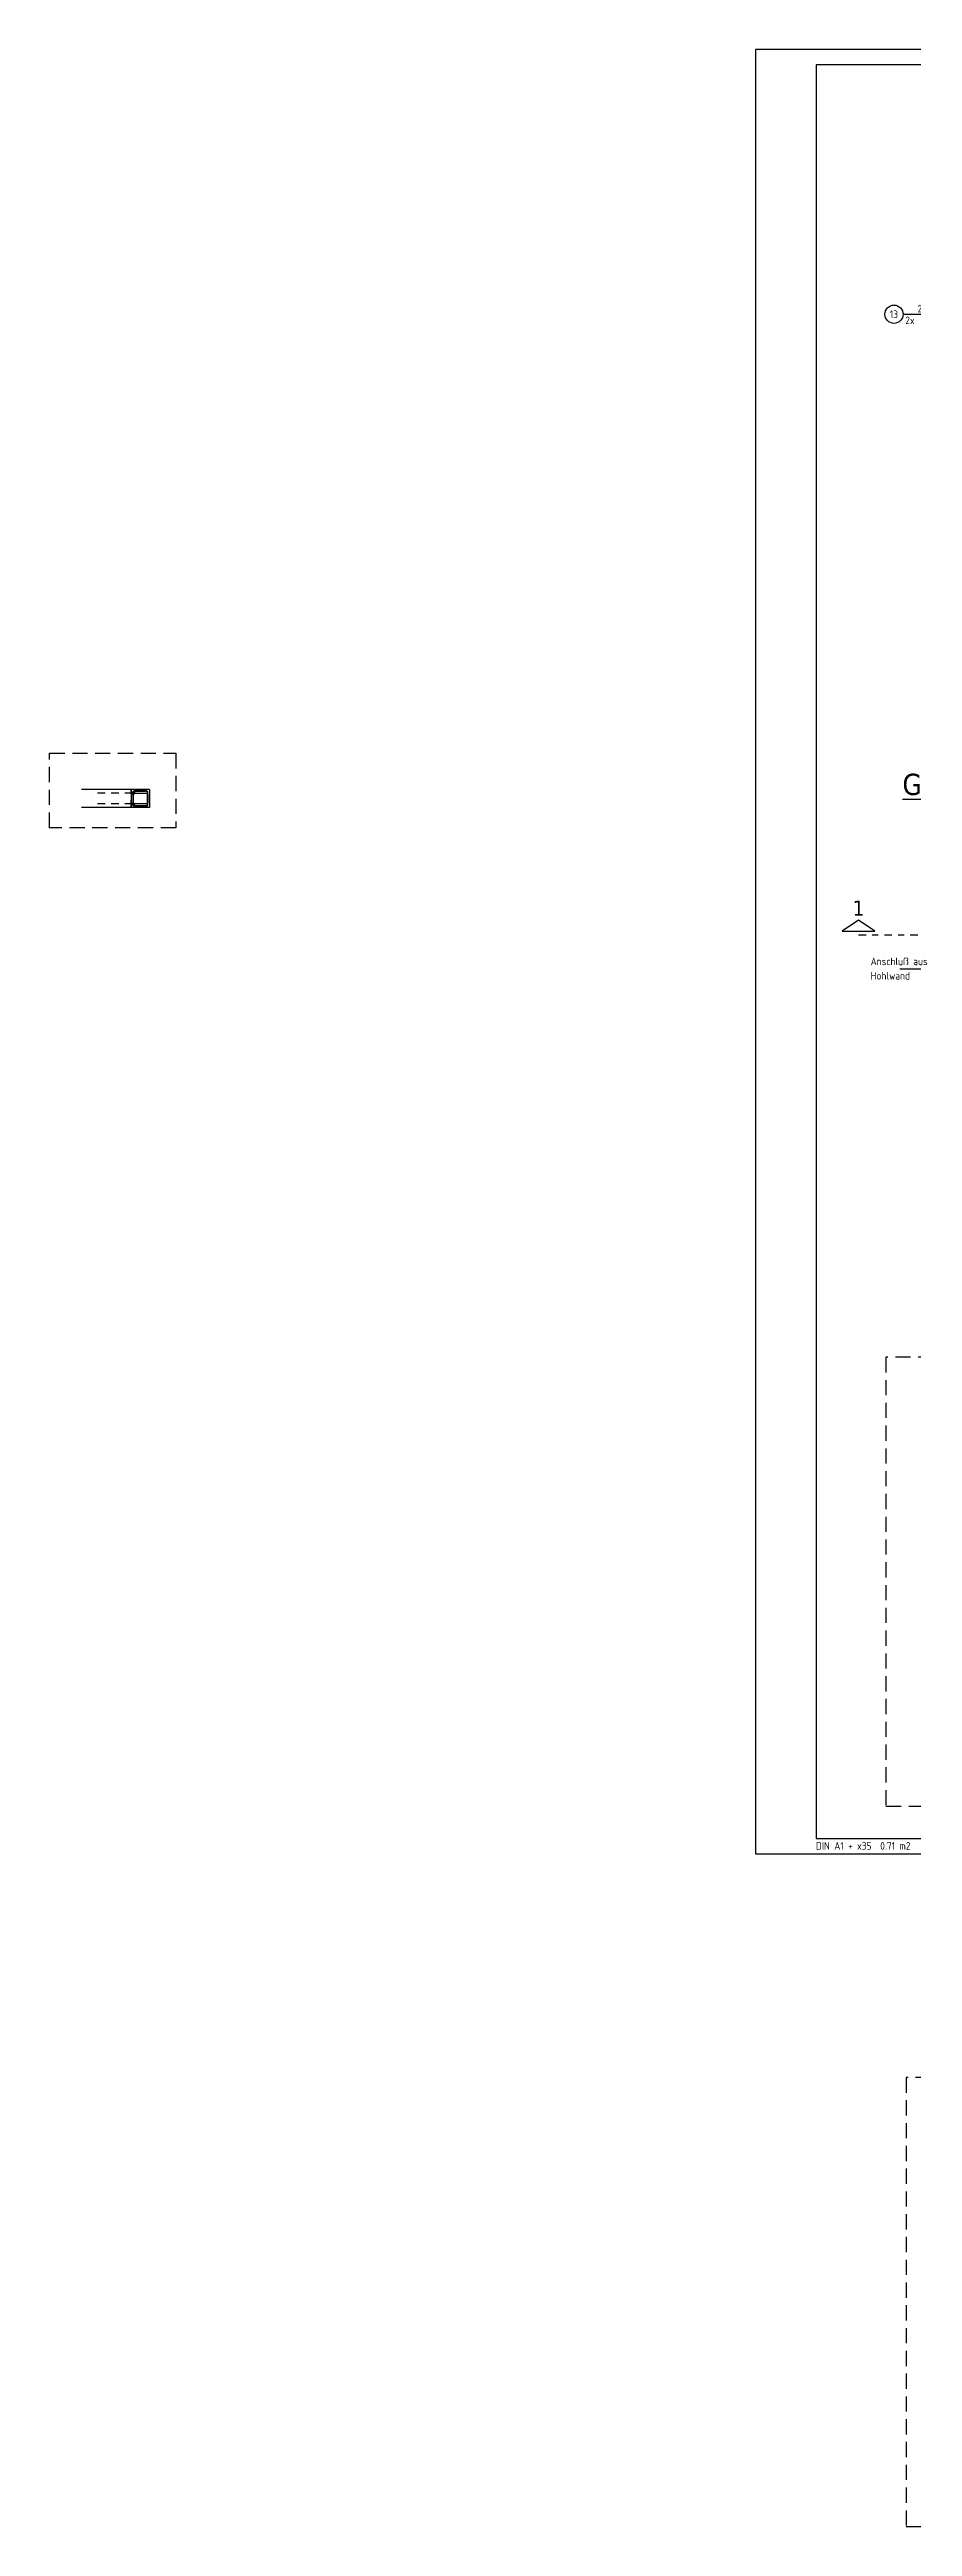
# Model space of a CAD drawing. Extents: x 28 to 142, y -30 to 32.
# Drawn here: x 28.34 to 42.54, y -30.09 to 10.69 of the extents above; entities that cross this region are included whole.
import ezdxf
from ezdxf.enums import TextEntityAlignment as Align

# ---------------------------------------------------------------- set-up
doc = ezdxf.new("R2010")
doc.units = 0
doc.header["$LTSCALE"] = 0.5
for name, pattern in [('AUSGEZOGEN', [1000.01, 1000, 0.01]), ('HIDDEN', [0.375, 0.25, -0.125]), ('HIDDEN2', [0.187, 0.125, -0.062]), ('STRICHLINIE', [0.75, 0.5, -0.25]), ('STRICHPUNKT2', [0.55, 0.25, -0.125, 0.05, -0.125]), ('VERDECKT', [0.375, 0.25, -0.125])]:
    doc.linetypes.add(name, pattern=pattern)
for name, color, linetype in [('AFU', 7, 'Continuous'), ('BETON', 7, 'Continuous'), ('DETAIL', 7, 'Continuous'), ('HILFE', 7, 'Continuous'), ('LENTON', 7, 'Continuous'), ('RAHMEN', 7, 'Continuous'), ('RND', 7, 'Continuous'), ('SCHNITTE', 7, 'Continuous'), ('TEXT', 7, 'Continuous'), ('VERDECKT', 7, 'Continuous')]:
    doc.layers.add(name, color=color, linetype=linetype)
doc.layers.add('NOPLOT', color=7, linetype='Continuous', plot=False)
doc.styles.add('helv', font='tahoma.ttf')
doc.styles.add('txt', font='isocp.shx')
doc.linetypes.add('AFU_50K', pattern='A,0.15,["/",Standard,S=0.2,R=0,X=-0.01,Y=-0.1],0.07,["/",Standard,S=0.2,R=0,X=-0.01,Y=-0.1],0.15', length=0.37)

# ---------------------------------------------------------------- blocks, each defined once
blk = doc.blocks.new('RND_LEI')
at = {"layer": 'RND', "color": 7, "linetype": 'Continuous'}
blk.add_line((1.022, 0.066), (1.19, 0.27), dxfattribs=at)
for centre, radius in [((0, 0), 0.3), ((1.106, 0.168), 0.075)]:
    blk.add_circle(centre, radius, dxfattribs=at)
at = {"layer": 'RND', "color": 7, "linetype": 'Continuous', "style": 'txt'}
blk.add_attdef('POSL', text='', height=0.25, dxfattribs=at).set_placement((0, 0), align=Align.MIDDLE)
blk.add_attdef('ANZ', text='', height=0.25, dxfattribs=at).set_placement((0.931, 0.057), align=Align.RIGHT)
for tag, p in [('DUM', (1.253, 0.057)), ('ABSTD', (1.674, 0.057)), ('POSTXT', (0.374, -0.327))]:
    blk.add_attdef(tag, p, '', height=0.25, dxfattribs=at)
blk = doc.blocks.new('SCHN-1')
at = {"layer": 'SCHNITTE', "color": 5, "linetype": 'Continuous'}
blk.add_lwpolyline([(0.54, 0.125), (0, 0.485), (-0.54, 0.125)], close=True, dxfattribs=at)
at = {"layer": 'SCHNITTE', "color": 6, "linetype": 'Continuous', "style": 'helv'}
blk.add_attdef('SCHN-1', text='', height=0.5, dxfattribs=at).set_placement((0, 0.635), align=Align.CENTER)
blk = doc.blocks.new('A1-35-0')
at = {"layer": 'RAHMEN'}
for p, q in [((118.9, 59.4), (0, 59.4)), ((0, 59.4), (0, 0)), ((0, 0), (118.9, 0))]:
    blk.add_line(p, q, dxfattribs=at)
at = {"layer": 'RAHMEN', "color": 5}
for p, q in [((118.4, 58.9), (2, 58.9)), ((2, 58.9), (2, 0.5)), ((2, 0.5), (118.4, 0.5))]:
    blk.add_line(p, q, dxfattribs=at)
at = {"layer": 'RAHMEN', "color": 7, "style": 'txt'}
blk.add_text('DIN A1 + x35  0.71 m2', height=0.25, dxfattribs=at).set_placement((1.989, 0.133))

msp = doc.modelspace()

# ---------------------------------------------------------------- linework, layer by layer
at = {"layer": 'AFU', "color": 8, "linetype": 'AFU_50K'}
msp.add_line((29.6818, -1.4903), (29.6818, -1.7903), dxfattribs=at)
at = {"layer": 'BETON', "color": 6, "linetype": 'AUSGEZOGEN'}
for p, q in [((29.9818, -1.4903), (28.8629, -1.4903)), ((29.9818, -1.7903), (28.8629, -1.7903))]:
    msp.add_line(p, q, dxfattribs=at)
at = {"layer": 'BETON', "color": 6, "linetype": 'AUSGEZOGEN', "lineweight": -2}
msp.add_line((29.9818, -1.4903), (29.9818, -1.7903), dxfattribs=at)
at = {"layer": 'DETAIL', "color": 102, "linetype": 'STRICHLINIE'}
for points in [[(28.3381, -2.1209), (28.3381, -0.8945), (30.4168, -0.8945), (30.4168, -2.1209)], [(42.1019, -10.8378), (42.1019, -18.2282), (47.7577, -18.2282), (47.7577, -10.8378)], [(42.4352, -22.6951), (42.4352, -30.0855), (48.091, -30.0855), (48.091, -22.6951)]]:
    msp.add_lwpolyline(points, close=True, dxfattribs=at)
at = {"layer": 'HILFE', "color": 102, "linetype": 'AUSGEZOGEN'}
msp.add_line((42.3295, -4.445), (43.3872, -4.445), dxfattribs=at)
at = {"layer": 'LENTON', "color": 102}
for p, q in [((29.6826, -1.544), (29.6826, -1.5376)), ((29.6826, -1.5376), (29.6837, -1.5376)), ((29.6826, -1.542), (29.6836, -1.5432)), ((29.6826, -1.5567), (29.6826, -1.544)), ((29.6826, -1.563), (29.6826, -1.5567)), ((29.6836, -1.5575), (29.6826, -1.5587)), ((29.6826, -1.563), (29.6837, -1.563)), ((29.6836, -1.5575), (29.6836, -1.5432)), ((29.6836, -1.5432), (29.704, -1.5453)), ((29.6836, -1.5432), (29.6836, -1.5575)), ((29.704, -1.5554), (29.6836, -1.5575)), ((29.6837, -1.5376), (29.6845, -1.5392)), ((29.6845, -1.5615), (29.6837, -1.563)), ((29.6852, -1.5392), (29.686, -1.5376)), ((29.686, -1.563), (29.6852, -1.5615)), ((29.686, -1.5376), (29.7364, -1.5376)), ((29.686, -1.563), (29.7364, -1.563)), ((29.704, -1.5453), (29.704, -1.5554)), ((29.7168, -1.5453), (29.7372, -1.5432)), ((29.7168, -1.5554), (29.7168, -1.5453)), ((29.7372, -1.5575), (29.7168, -1.5554)), ((29.7364, -1.5376), (29.7381, -1.5393)), ((29.7381, -1.5613), (29.7364, -1.563)), ((29.7372, -1.5432), (29.7381, -1.542)), ((29.7372, -1.5432), (29.7372, -1.5575)), ((29.7372, -1.5575), (29.7372, -1.5432)), ((29.7381, -1.5587), (29.7372, -1.5575)), ((29.7381, -1.5408), (29.7381, -1.5393)), ((29.7381, -1.5503), (29.7381, -1.5408)), ((29.7381, -1.5598), (29.7381, -1.5503)), ((29.7381, -1.5613), (29.7381, -1.5598)), ((29.6826, -1.7176), (29.6837, -1.7176)), ((29.6826, -1.7176), (29.6826, -1.724)), ((29.6836, -1.7232), (29.6826, -1.722)), ((29.6826, -1.724), (29.6826, -1.7367)), ((29.6826, -1.7367), (29.6826, -1.743)), ((29.6826, -1.7387), (29.6836, -1.7375)), ((29.6826, -1.743), (29.6837, -1.743)), ((29.6836, -1.7232), (29.6836, -1.7375)), ((29.704, -1.7253), (29.6836, -1.7232)), ((29.6836, -1.7375), (29.6836, -1.7232)), ((29.6836, -1.7375), (29.704, -1.7354)), ((29.6845, -1.7192), (29.6837, -1.7176)), ((29.6837, -1.743), (29.6845, -1.7415)), ((29.686, -1.7176), (29.6852, -1.7192)), ((29.6852, -1.7415), (29.686, -1.743)), ((29.686, -1.7176), (29.7364, -1.7176)), ((29.686, -1.743), (29.7364, -1.743)), ((29.704, -1.7354), (29.704, -1.7253)), ((29.7372, -1.7232), (29.7168, -1.7253)), ((29.7168, -1.7253), (29.7168, -1.7354)), ((29.7168, -1.7354), (29.7372, -1.7375)), ((29.7381, -1.7193), (29.7364, -1.7176)), ((29.7364, -1.743), (29.7381, -1.7413)), ((29.7381, -1.722), (29.7372, -1.7232)), ((29.7372, -1.7375), (29.7372, -1.7232)), ((29.7372, -1.7232), (29.7372, -1.7375)), ((29.7372, -1.7375), (29.7381, -1.7387)), ((29.7381, -1.7193), (29.7381, -1.7208)), ((29.7381, -1.7208), (29.7381, -1.7303)), ((29.7381, -1.7303), (29.7381, -1.7398)), ((29.7381, -1.7398), (29.7381, -1.7413))]:
    msp.add_line(p, q, dxfattribs=at)
for centre, start, end in [((29.6848, -1.539), 207.50006, 332.49994), ((29.6848, -1.5617), 27.50004, 152.49996), ((29.6848, -1.719), 207.50004, 332.49996), ((29.6848, -1.7417), 27.50006, 152.49994)]:
    msp.add_arc(centre, 0.00041, start, end, dxfattribs=at)
at = {"layer": 'NOPLOT', "color": 191, "linetype": 'Continuous'}
msp.add_lwpolyline([(29.7148, -1.5393), (29.7148, -1.7413, 0.4142136), (29.7308, -1.7573), (29.9328, -1.7573, 0.4142136), (29.9488, -1.7413), (29.9488, -1.5393, 0.4142136), (29.9328, -1.5233), (29.7308, -1.5233, 0.4142136)], format="xyb", close=True, dxfattribs=at)
at = {"layer": 'RND', "color": 7, "linetype": 'AUSGEZOGEN'}
msp.add_line((42.3835, 6.3319), (43.0235, 6.3319), dxfattribs=at)
at = {"layer": 'RND', "color": 102, "linetype": 'AUSGEZOGEN'}
msp.add_line((42.3835, 6.3319), (43.5081, 6.3319), dxfattribs=at)
at = {"layer": 'RND', "color": 1, "linetype": 'HIDDEN'}
for points in [[(29.704, -1.5503), (29.028, -1.5503)], [(29.704, -1.7303), (29.028, -1.7303)]]:
    msp.add_lwpolyline(points, dxfattribs=at)
at = {"layer": 'RND', "color": 1, "linetype": 'AUSGEZOGEN'}
msp.add_lwpolyline([(29.7068, -1.5393), (29.7068, -1.7413, 0.4142136), (29.7308, -1.7653), (29.9328, -1.7653, 0.4142136), (29.9568, -1.7413), (29.9568, -1.5393, 0.4142136), (29.9328, -1.5153), (29.7308, -1.5153, 0.4142136)], format="xyb", close=True, dxfattribs=at)
msp.add_lwpolyline([(29.7168, -1.5503), (29.9148, -1.5503, -0.4142136), (29.9568, -1.5923), (29.9568, -1.6883, -0.4142136), (29.9148, -1.7303), (29.7168, -1.7303)], format="xyb", dxfattribs=at)
at = {"layer": 'RND', "color": 7, "linetype": 'AUSGEZOGEN'}
for points, const_width in [([(29.7287, -1.5235, 1), (29.7287, -1.5315, 1)], 0.008), ([(29.9349, -1.5235, -1), (29.9349, -1.5315, -1)], 0.008), ([(29.943, -1.5768, 1), (29.943, -1.5828, 1)], 0.006), ([(29.7287, -1.7493, 1), (29.7287, -1.7573, 1)], 0.008), ([(29.9349, -1.7493, -1), (29.9349, -1.7573, -1)], 0.008), ([(29.943, -1.7029, 1), (29.943, -1.7089, 1)], 0.006)]:
    msp.add_lwpolyline(points, format="xyb", close=True, dxfattribs=dict(at, const_width=const_width))
at = {"layer": 'SCHNITTE', "color": 5, "linetype": 'STRICHPUNKT2'}
msp.add_line((41.6508, -3.8868), (43.1268, -3.8868), dxfattribs=at)
at = {"layer": 'VERDECKT', "color": 7, "linetype": 'VERDECKT', "lineweight": -2}
msp.add_line((29.6818, -1.7903), (29.6818, -1.4903), dxfattribs=at)

# ---------------------------------------------------------------- block references
at = {"layer": 'RAHMEN', "color": 7, "linetype": 'AUSGEZOGEN', "xscale": 0.5, "yscale": 0.5, "zscale": 0.5}
msp.add_blockref('A1-35-0', (39.9553, -19.0109), dxfattribs=at)
at = {"layer": 'RND', "color": 7, "linetype": 'AUSGEZOGEN', "xscale": 0.5, "yscale": 0.5, "zscale": 0.5}
msp.add_blockref('RND_LEI', (42.2335, 6.3319), dxfattribs=at).add_auto_attribs({'POSL': '13', 'DUM': '14', 'ANZ': '2', 'POSTXT': '2x'})
at = {"layer": 'SCHNITTE', "color": 5, "linetype": 'STRICHPUNKT2', "xscale": 0.5, "yscale": 0.5, "zscale": 0.5}
msp.add_blockref('SCHN-1', (41.6508, -3.8868), dxfattribs=at).add_auto_attribs({'SCHN-1': '1'})

# ---------------------------------------------------------------- texts
at = {"layer": 'TEXT', "color": 5, "linetype": 'AUSGEZOGEN', "style": 'helv'}
msp.add_text('%%UGrundriss Außenwand im 2.OG%%U  (Achse 4/A-G)', height=0.35, dxfattribs=at).set_placement((42.3734, -1.5824))
at = {"layer": 'TEXT', "color": 7, "linetype": 'HIDDEN2', "style": 'txt'}
for s, p in [('Anschluß aus', (41.8499, -4.3838)), ('Hohlwand', (41.8499, -4.6213))]:
    msp.add_text(s, height=0.125, dxfattribs=at).set_placement(p)

doc.saveas('drawing.dxf')
